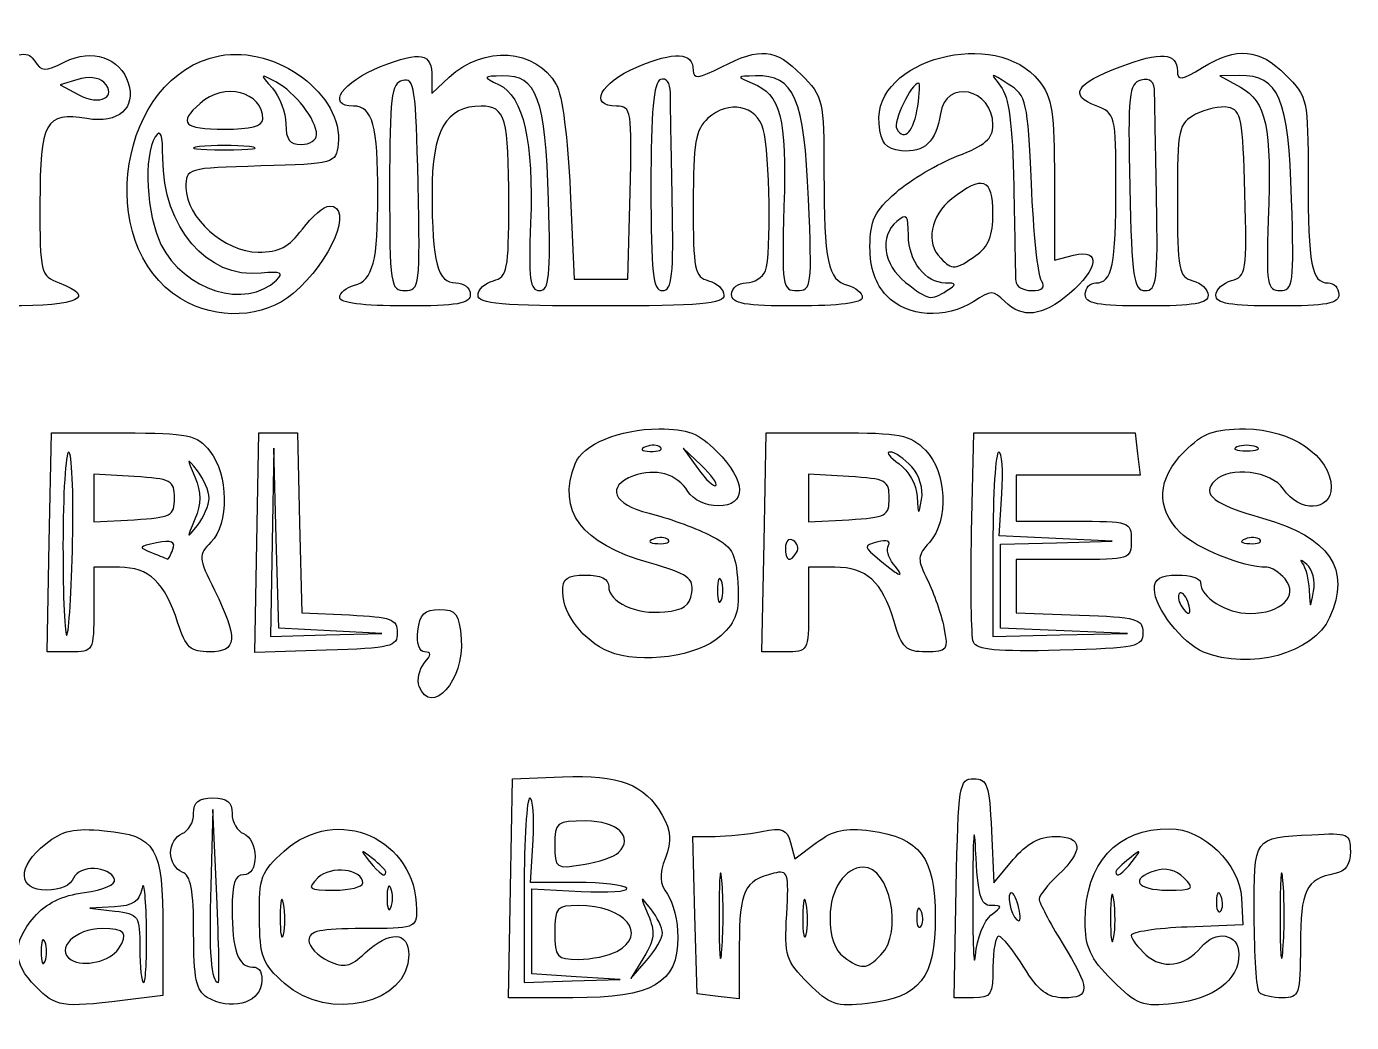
# Model space of a CAD drawing. Extents: x 2.03 to 5.27, y 7.1 to 8.91.
# Drawn here: x 4.105 to 4.68, y 8.434 to 8.866 of the extents above; entities that cross this region are included whole.
import ezdxf

# ---------------------------------------------------------------- set-up
doc = ezdxf.new("R2010")
doc.units = 0
doc.layers.add('Layer_1', color=7, linetype='CONTINUOUS')

msp = doc.modelspace()

# ---------------------------------------------------------------- linework, layer by layer
at = {"layer": 'Layer_1', "color": 7}
for p, q in [((4.28085, 8.844305), (4.28085, 8.837254)), ((4.28085, 8.837254), (4.28835, 8.844254)), ((4.631166, 8.844948), (4.622516, 8.844815)), ((4.622516, 8.844815), (4.631538, 8.839918)), ((4.127276, 8.843339), (4.119697, 8.840934)), ((4.119697, 8.840934), (4.127773, 8.836571)), ((4.138519, 8.84208), (4.138519, 8.84208)), ((4.491555, 8.831709), (4.491555, 8.831709)), ((4.207516, 8.826083), (4.207516, 8.826083)), ((4.23085, 8.819341), (4.23085, 8.819341)), ((4.201683, 8.814161), (4.201683, 8.814161)), ((4.274845, 8.798053), (4.274845, 8.798053)), ((4.55085, 8.79957), (4.55085, 8.764956)), ((4.34085, 8.795082), (4.342516, 8.756749)), ((4.36585, 8.756749), (4.366792, 8.794249)), ((4.331413, 8.790916), (4.331413, 8.790916)), ((4.385094, 8.790913), (4.385094, 8.790913)), ((4.444183, 8.791408), (4.444183, 8.791408)), ((4.595129, 8.790915), (4.595129, 8.790915)), ((4.653701, 8.7914), (4.653701, 8.791399)), ((4.516775, 8.766938), (4.516775, 8.766938)), ((4.55085, 8.764956), (4.559183, 8.767047)), ((4.213401, 8.756305), (4.213401, 8.756305)), ((4.342516, 8.756749), (4.354183, 8.756749)), ((4.354183, 8.756749), (4.36585, 8.756749)), ((4.545213, 8.755915), (4.545213, 8.755916)), ((4.171845, 8.748281), (4.171845, 8.748281)), ((4.240849, 8.748728), (4.24085, 8.748728)), ((4.478097, 8.749464), (4.478097, 8.749464)), ((4.504183, 8.751749), (4.504183, 8.751749)), ((4.564183, 8.750082), (4.564183, 8.750082)), ((4.114925, 8.642582), (4.115849, 8.690082)), ((4.115849, 8.690082), (4.147025, 8.690026)), ((4.204924, 8.642455), (4.20585, 8.690082)), ((4.20585, 8.690082), (4.214183, 8.690082)), ((4.214183, 8.690082), (4.222516, 8.690082)), ((4.222516, 8.690082), (4.223454, 8.651071)), ((4.424925, 8.642582), (4.425849, 8.690082)), ((4.425849, 8.690082), (4.456598, 8.690082)), ((4.514912, 8.646925), (4.51585, 8.690082)), ((4.51585, 8.690082), (4.55085, 8.690082)), ((4.55085, 8.690082), (4.58585, 8.690082)), ((4.58585, 8.690082), (4.586904, 8.680915)), ((4.212283, 8.683415), (4.211566, 8.642582)), ((4.213338, 8.644398), (4.212283, 8.683415)), ((4.379947, 8.683763), (4.379947, 8.683762)), ((4.397684, 8.676008), (4.389889, 8.683415)), ((4.389889, 8.683415), (4.396203, 8.674575)), ((4.63835, 8.683956), (4.63835, 8.683956)), ((4.586904, 8.680915), (4.587958, 8.671748)), ((4.151683, 8.671089), (4.134183, 8.672097)), ((4.134183, 8.672097), (4.134183, 8.661748)), ((4.397684, 8.676008), (4.397684, 8.676008)), ((4.461683, 8.671089), (4.444183, 8.672097)), ((4.444183, 8.672097), (4.444183, 8.661748)), ((4.488934, 8.675356), (4.488934, 8.675356)), ((4.56107, 8.671748), (4.534182, 8.671748)), ((4.534182, 8.671748), (4.534182, 8.661748)), ((4.587958, 8.671748), (4.56107, 8.671748)), ((4.134183, 8.661748), (4.134183, 8.6514)), ((4.169183, 8.661749), (4.169183, 8.661748)), ((4.184183, 8.661748), (4.184183, 8.661748)), ((4.444183, 8.661748), (4.444183, 8.6514)), ((4.479183, 8.661749), (4.479183, 8.661748)), ((4.526917, 8.645386), (4.52805, 8.663571)), ((4.534182, 8.661748), (4.534182, 8.651748)), ((4.134183, 8.6514), (4.151683, 8.652408)), ((4.223454, 8.651071), (4.224392, 8.612061)), ((4.444183, 8.6514), (4.461683, 8.652408)), ((4.534182, 8.651748), (4.559182, 8.651748)), ((4.214392, 8.605381), (4.213338, 8.644398)), ((4.38328, 8.643763), (4.38328, 8.643762)), ((4.551383, 8.644229), (4.526917, 8.645386)), ((4.57585, 8.643073), (4.551383, 8.644229)), ((4.551683, 8.64241), (4.57585, 8.643073)), ((4.639947, 8.643763), (4.639947, 8.643762)), ((4.113999, 8.595085), (4.114924, 8.642585)), ((4.114924, 8.642585), (4.114925, 8.642582)), ((4.125022, 8.642869), (4.125022, 8.642869)), ((4.168522, 8.639561), (4.168522, 8.639561)), ((4.203998, 8.594828), (4.204924, 8.642455)), ((4.204924, 8.642455), (4.204924, 8.642455)), ((4.211566, 8.642582), (4.21085, 8.601748)), ((4.424, 8.595082), (4.424924, 8.642582)), ((4.424924, 8.642582), (4.424925, 8.642582)), ((4.439041, 8.638185), (4.439041, 8.638185)), ((4.524183, 8.641748), (4.524183, 8.601748)), ((4.527516, 8.641748), (4.551683, 8.64241)), ((4.527516, 8.62355), (4.527516, 8.641748)), ((4.145332, 8.631751), (4.134182, 8.631751)), ((4.134182, 8.631751), (4.134182, 8.613418)), ((4.455612, 8.631748), (4.444183, 8.631748)), ((4.444183, 8.631748), (4.444183, 8.613415)), ((4.480971, 8.633269), (4.480971, 8.633269)), ((4.559182, 8.635082), (4.534182, 8.635082)), ((4.534182, 8.635082), (4.534182, 8.62355)), ((4.660304, 8.633032), (4.660304, 8.633032)), ((4.406391, 8.625915), (4.406391, 8.625915)), ((4.527516, 8.605351), (4.527516, 8.62355)), ((4.534182, 8.62355), (4.534182, 8.612018)), ((4.608667, 8.616892), (4.608667, 8.616892)), ((4.224392, 8.612061), (4.245121, 8.611071)), ((4.534182, 8.612018), (4.561682, 8.61105)), ((4.236788, 8.604218), (4.214392, 8.605381)), ((4.235016, 8.602402), (4.259183, 8.603055)), ((4.259183, 8.603055), (4.236788, 8.604219)), ((4.236788, 8.604219), (4.236788, 8.604218)), ((4.555016, 8.604228), (4.527516, 8.605351)), ((4.55335, 8.602427), (4.582516, 8.603106)), ((4.582516, 8.603106), (4.555016, 8.604229)), ((4.555016, 8.604229), (4.555016, 8.604228)), ((4.21085, 8.601748), (4.235016, 8.602402)), ((4.515683, 8.599311), (4.515684, 8.599311)), ((4.524183, 8.601748), (4.55335, 8.602427)), ((4.124091, 8.595085), (4.113999, 8.595085)), ((4.234924, 8.595788), (4.203998, 8.594828)), ((4.357516, 8.59526), (4.357516, 8.59526)), ((4.434092, 8.595082), (4.424, 8.595082)), ((4.615477, 8.595016), (4.615477, 8.595015)), ((4.275372, 8.580124), (4.275372, 8.580124)), ((4.314925, 8.492582), (4.315849, 8.540082)), ((4.315849, 8.540082), (4.337516, 8.54094)), ((4.185898, 8.526749), (4.184912, 8.493652)), ((4.18754, 8.489242), (4.185898, 8.526749)), ((4.523504, 8.517509), (4.524491, 8.494936)), ((4.323566, 8.495082), (4.324708, 8.51342)), ((4.3949, 8.480915), (4.39395, 8.515081)), ((4.39395, 8.515081), (4.40365, 8.515081)), ((4.43639, 8.51236), (4.438212, 8.505396)), ((4.438212, 8.505396), (4.447649, 8.512373)), ((4.361838, 8.50807), (4.361838, 8.50807)), ((4.524491, 8.494936), (4.532967, 8.505009)), ((4.26085, 8.499674), (4.26085, 8.499674)), ((4.584608, 8.504249), (4.584608, 8.504249)), ((4.25085, 8.494857), (4.25085, 8.494857)), ((4.343678, 8.495082), (4.323566, 8.495082)), ((4.406615, 8.496016), (4.406619, 8.496016)), ((4.606936, 8.497091), (4.606936, 8.497091)), ((4.649948, 8.496016), (4.649952, 8.496016)), ((4.18754, 8.489242), (4.18754, 8.489242)), ((4.263057, 8.492582), (4.263057, 8.492582)), ((4.314, 8.445081), (4.314924, 8.492581)), ((4.314924, 8.492581), (4.314925, 8.492582)), ((4.32085, 8.491749), (4.32085, 8.451749)), ((4.324183, 8.473866), (4.324183, 8.492317)), ((4.324183, 8.492317), (4.345542, 8.4912)), ((4.507333, 8.445082), (4.508258, 8.492582)), ((4.508258, 8.492582), (4.508258, 8.492582)), ((4.623127, 8.48904), (4.623127, 8.48904)), ((4.631939, 8.488371), (4.632517, 8.476749)), ((4.143118, 8.484548), (4.132516, 8.484015)), ((4.132516, 8.484015), (4.14335, 8.482671)), ((4.21654, 8.485876), (4.21654, 8.485876)), ((4.443207, 8.485876), (4.443207, 8.485876)), ((4.493127, 8.482374), (4.493127, 8.482374)), ((4.535114, 8.485214), (4.535114, 8.485214)), ((4.576574, 8.487536), (4.576575, 8.487536)), ((4.39585, 8.446748), (4.3949, 8.480915)), ((4.523325, 8.480915), (4.523324, 8.480915)), ((4.632517, 8.476749), (4.60835, 8.47577)), ((4.157062, 8.475915), (4.157062, 8.475915)), ((4.164183, 8.474909), (4.164183, 8.44601)), ((4.324183, 8.455415), (4.324183, 8.473866)), ((4.38085, 8.473147), (4.38085, 8.473147)), ((4.113057, 8.469249), (4.113057, 8.469249)), ((4.144965, 8.466364), (4.144965, 8.466364)), ((4.361069, 8.465199), (4.361069, 8.465199)), ((4.414183, 8.467786), (4.414183, 8.444639)), ((4.372791, 8.462718), (4.367121, 8.453415)), ((4.367121, 8.453415), (4.373985, 8.461284)), ((4.475612, 8.463653), (4.475612, 8.463653)), ((4.34335, 8.454212), (4.324183, 8.455415)), ((4.34335, 8.454211), (4.34335, 8.454212)), ((4.362516, 8.453009), (4.34335, 8.454211)), ((4.109032, 8.44993), (4.109032, 8.44993)), ((4.21692, 8.45131), (4.21692, 8.45131)), ((4.32085, 8.451749), (4.341683, 8.452379)), ((4.341683, 8.452379), (4.362516, 8.453009)), ((4.444048, 8.45137), (4.444048, 8.451371)), ((4.57594, 8.452659), (4.57594, 8.452659)), ((4.164183, 8.44601), (4.146683, 8.443908)), ((4.18335, 8.44527), (4.18335, 8.44527)), ((4.341975, 8.445081), (4.314, 8.445081)), ((4.405016, 8.445694), (4.39585, 8.446748)), ((4.414183, 8.444639), (4.405016, 8.445694)), ((4.515758, 8.445082), (4.507333, 8.445082)), ((4.639739, 8.447304), (4.639739, 8.447304))]:
    msp.add_line(p, q, dxfattribs=at)
for points in [[(4.474808, 8.824215), (4.472116, 8.852108), (4.525617, 8.866262), (4.544242, 8.842585)], [(4.086448, 8.848658), (4.103157, 8.85544), (4.105759, 8.85574), (4.108613, 8.851216)], [(4.121653, 8.850983), (4.133405, 8.856846), (4.145695, 8.852741), (4.149169, 8.841793)], [(4.18873, 8.853551), (4.213606, 8.858218), (4.24266, 8.836555), (4.240168, 8.815197)], [(4.258599, 8.848858), (4.276315, 8.855807), (4.28085, 8.854879), (4.28085, 8.844305)], [(4.28835, 8.844254), (4.303328, 8.858235), (4.325906, 8.85669), (4.334814, 8.841075)], [(4.369768, 8.848666), (4.386102, 8.855668), (4.394183, 8.855187), (4.394183, 8.847213)], [(4.406554, 8.848775), (4.423402, 8.857364), (4.429707, 8.856737), (4.441106, 8.845339)], [(4.579311, 8.848814), (4.597012, 8.855556), (4.604183, 8.855005), (4.604183, 8.846903)], [(4.615016, 8.848452), (4.629992, 8.857583), (4.6397, 8.856745), (4.651106, 8.845339)], [(4.108613, 8.851216), (4.111481, 8.84667), (4.112955, 8.846643), (4.121653, 8.850983)], [(4.171845, 8.748281), (4.133422, 8.771709), (4.14524, 8.845392), (4.18873, 8.853551)], [(4.138519, 8.84208), (4.136415, 8.844183), (4.131625, 8.84472), (4.127276, 8.843339)], [(4.213179, 8.842209), (4.206078, 8.845933), (4.206031, 8.845848), (4.211683, 8.839472)], [(4.246883, 8.831749), (4.234777, 8.831749), (4.242046, 8.842364), (4.258599, 8.848858)], [(4.274845, 8.798053), (4.273942, 8.839706), (4.27327, 8.84422), (4.268178, 8.84289)], [(4.311606, 8.844857), (4.302654, 8.844634), (4.30263, 8.844577), (4.310026, 8.84101)], [(4.331413, 8.790916), (4.330112, 8.835156), (4.326415, 8.845224), (4.311606, 8.844857)], [(4.360959, 8.831749), (4.348519, 8.831749), (4.353754, 8.841802), (4.369768, 8.848666)], [(4.38426, 8.837478), (4.384216, 8.842004), (4.382567, 8.844253), (4.380016, 8.843275)], [(4.394183, 8.847213), (4.394183, 8.843389), (4.396584, 8.843692), (4.406554, 8.848775)], [(4.421166, 8.844871), (4.412856, 8.844668), (4.412802, 8.844544), (4.419799, 8.841726)], [(4.444183, 8.791408), (4.442343, 8.835207), (4.438005, 8.845282), (4.421166, 8.844871)], [(4.441106, 8.845339), (4.450545, 8.8359), (4.450851, 8.834572), (4.450895, 8.802839)], [(4.53085, 8.841319), (4.522818, 8.846478), (4.522697, 8.846443), (4.527516, 8.840366)], [(4.568912, 8.831852), (4.556914, 8.836414), (4.560008, 8.841462), (4.579311, 8.848814)], [(4.594295, 8.83727), (4.594218, 8.842448), (4.592551, 8.844033), (4.58835, 8.842939)], [(4.604183, 8.846903), (4.604183, 8.842702), (4.606015, 8.842964), (4.615016, 8.848452)], [(4.653701, 8.791399), (4.652392, 8.835209), (4.648183, 8.845211), (4.631166, 8.844948)], [(4.651106, 8.845339), (4.660637, 8.835807), (4.66085, 8.834833), (4.66085, 8.800611)], [(4.127773, 8.836571), (4.136783, 8.831704), (4.144789, 8.835809), (4.138519, 8.84208)], [(4.149169, 8.841793), (4.152664, 8.830782), (4.144905, 8.824093), (4.131215, 8.826315)], [(4.207516, 8.826083), (4.207516, 8.838057), (4.190644, 8.84228), (4.180279, 8.832899)], [(4.211683, 8.839472), (4.214891, 8.835852), (4.217516, 8.828884), (4.217516, 8.823987)], [(4.23085, 8.819341), (4.23085, 8.825724), (4.221474, 8.837858), (4.213179, 8.842209)], [(4.268178, 8.84289), (4.263205, 8.841592), (4.262516, 8.835958), (4.262516, 8.796584)], [(4.310026, 8.84101), (4.320519, 8.83595), (4.32502, 8.816162), (4.323657, 8.781085)], [(4.334814, 8.841075), (4.337374, 8.836586), (4.339873, 8.817549), (4.34085, 8.795082)], [(4.380016, 8.843275), (4.376968, 8.842107), (4.37585, 8.829611), (4.37585, 8.796716)], [(4.419799, 8.841726), (4.432208, 8.836726), (4.434662, 8.827186), (4.433555, 8.788245)], [(4.492016, 8.841749), (4.488782, 8.841749), (4.480639, 8.824787), (4.482459, 8.821842)], [(4.491555, 8.831709), (4.492365, 8.837231), (4.492573, 8.841749), (4.492016, 8.841749)], [(4.524183, 8.823461), (4.524183, 8.839435), (4.503518, 8.843892), (4.501364, 8.828382)], [(4.527516, 8.840366), (4.53117, 8.835759), (4.532701, 8.824101), (4.533203, 8.797072)], [(4.54085, 8.798025), (4.53927, 8.833991), (4.538749, 8.836247), (4.53085, 8.841319)], [(4.544242, 8.842585), (4.549867, 8.835433), (4.55085, 8.829034), (4.55085, 8.79957)], [(4.58835, 8.842939), (4.583094, 8.84157), (4.582617, 8.836984), (4.58353, 8.796584)], [(4.631538, 8.839918), (4.642771, 8.833821), (4.645042, 8.822988), (4.643602, 8.782371)], [(4.180279, 8.832899), (4.170653, 8.824188), (4.172965, 8.821749), (4.19085, 8.821749)], [(4.385094, 8.790913), (4.384678, 8.812456), (4.384302, 8.83341), (4.38426, 8.837478)], [(4.424547, 8.821749), (4.421686, 8.832097), (4.40944, 8.834524), (4.400575, 8.8265)], [(4.595129, 8.790915), (4.594732, 8.812457), (4.594358, 8.833317), (4.594295, 8.83727)], [(4.131215, 8.826315), (4.113164, 8.829244), (4.11085, 8.825072), (4.11085, 8.789592)], [(4.257425, 8.793416), (4.257425, 8.823361), (4.255119, 8.831749), (4.246883, 8.831749)], [(4.30216, 8.831749), (4.286909, 8.831749), (4.280845, 8.821055), (4.280895, 8.794249)], [(4.314183, 8.789498), (4.314183, 8.826821), (4.312781, 8.831749), (4.30216, 8.831749)], [(4.366792, 8.794249), (4.367691, 8.830037), (4.367425, 8.831749), (4.360959, 8.831749)], [(4.482459, 8.821842), (4.485879, 8.816308), (4.489941, 8.820715), (4.491555, 8.831709)], [(4.501364, 8.828382), (4.499696, 8.816379), (4.494293, 8.811272), (4.484468, 8.812414)], [(4.577516, 8.797104), (4.577516, 8.827876), (4.577324, 8.828654), (4.568912, 8.831852)], [(4.612078, 8.828181), (4.604588, 8.824172), (4.604183, 8.82226), (4.604183, 8.790874)], [(4.626245, 8.831205), (4.622796, 8.831866), (4.616421, 8.830505), (4.612078, 8.828181)], [(4.633465, 8.793928), (4.632616, 8.826181), (4.631852, 8.830131), (4.626245, 8.831205)], [(4.164132, 8.809142), (4.164099, 8.819586), (4.163214, 8.822074), (4.16085, 8.818416)], [(4.19085, 8.821749), (4.202303, 8.821749), (4.207516, 8.823105), (4.207516, 8.826083)], [(4.217516, 8.823987), (4.217516, 8.817305), (4.21918, 8.815083), (4.224183, 8.815083)], [(4.400575, 8.8265), (4.395134, 8.821577), (4.394183, 8.816031), (4.394183, 8.789254)], [(4.425493, 8.760355), (4.428159, 8.767303), (4.427484, 8.811129), (4.424547, 8.821749)], [(4.484468, 8.812414), (4.477443, 8.813231), (4.475657, 8.815413), (4.474808, 8.824215)], [(4.508833, 8.810126), (4.520769, 8.814685), (4.524183, 8.81765), (4.524183, 8.823461)], [(4.16085, 8.818416), (4.155647, 8.810366), (4.157042, 8.784386), (4.163355, 8.771749)], [(4.224183, 8.815083), (4.22785, 8.815083), (4.23085, 8.816999), (4.23085, 8.819341)], [(4.180016, 8.814161), (4.174058, 8.813422), (4.178933, 8.812816), (4.19085, 8.812816)], [(4.201683, 8.814161), (4.195725, 8.814901), (4.185975, 8.814901), (4.180016, 8.814161)], [(4.19085, 8.812816), (4.202766, 8.812816), (4.207641, 8.813422), (4.201683, 8.814161)], [(4.240168, 8.815197), (4.239197, 8.806876), (4.238696, 8.806735), (4.206683, 8.805795)], [(4.482166, 8.794328), (4.48839, 8.799792), (4.50039, 8.806902), (4.508833, 8.810126)], [(4.206734, 8.759278), (4.18334, 8.756818), (4.164239, 8.779175), (4.164132, 8.809142)], [(4.206683, 8.805795), (4.17435, 8.804846), (4.174183, 8.804798), (4.174183, 8.796372)], [(4.269183, 8.751747), (4.275578, 8.751737), (4.275809, 8.753623), (4.274845, 8.798053)], [(4.450895, 8.802839), (4.45095, 8.764219), (4.452621, 8.756268), (4.461158, 8.754036)], [(4.524183, 8.785272), (4.524183, 8.800454), (4.519672, 8.802027), (4.506299, 8.791507)], [(4.66085, 8.800611), (4.66085, 8.762881), (4.662338, 8.755082), (4.66954, 8.755082)], [(4.174183, 8.796372), (4.174183, 8.783449), (4.19102, 8.768416), (4.205494, 8.768416)], [(4.247208, 8.754036), (4.255295, 8.756151), (4.257425, 8.764361), (4.257425, 8.793416)], [(4.262516, 8.796584), (4.262516, 8.753982), (4.262847, 8.751756), (4.269183, 8.751747)], [(4.280895, 8.794249), (4.280951, 8.76373), (4.283236, 8.755082), (4.291238, 8.755082)], [(4.37585, 8.796716), (4.37585, 8.758974), (4.376653, 8.751752), (4.38085, 8.751748)], [(4.47085, 8.770786), (4.47085, 8.782082), (4.472771, 8.786079), (4.482166, 8.794328)], [(4.533203, 8.797072), (4.533581, 8.776727), (4.533955, 8.758207), (4.534036, 8.755915)], [(4.545213, 8.755916), (4.54373, 8.758208), (4.541766, 8.777157), (4.54085, 8.798025)], [(4.568826, 8.755082), (4.575914, 8.755082), (4.577516, 8.762832), (4.577516, 8.797104)], [(4.58353, 8.796584), (4.584423, 8.75705), (4.585212, 8.751749), (4.590197, 8.751748)], [(4.627632, 8.756078), (4.634003, 8.757744), (4.634357, 8.760042), (4.633465, 8.793928)], [(4.11085, 8.789592), (4.11085, 8.759229), (4.11111, 8.758152), (4.119183, 8.755083)], [(4.236477, 8.788416), (4.247109, 8.788416), (4.237061, 8.764235), (4.220714, 8.75048)], [(4.22471, 8.778416), (4.228776, 8.783916), (4.234071, 8.788416), (4.236477, 8.788416)], [(4.307516, 8.756048), (4.313593, 8.757637), (4.314183, 8.760595), (4.314183, 8.789498)], [(4.32754, 8.751747), (4.331797, 8.751749), (4.332388, 8.757732), (4.331413, 8.790916)], [(4.38085, 8.751748), (4.385054, 8.751745), (4.385729, 8.75798), (4.385094, 8.790913)], [(4.394183, 8.789254), (4.394183, 8.760595), (4.394777, 8.757636), (4.400849, 8.756048)], [(4.433555, 8.788245), (4.43257, 8.753612), (4.432859, 8.751735), (4.439183, 8.751735)], [(4.439183, 8.751735), (4.44557, 8.751735), (4.44578, 8.753402), (4.444183, 8.791408)], [(4.506299, 8.791507), (4.497019, 8.784208), (4.494833, 8.772433), (4.501516, 8.765749)], [(4.590197, 8.751748), (4.595232, 8.751748), (4.595771, 8.756028), (4.595129, 8.790915)], [(4.604183, 8.790874), (4.604183, 8.760595), (4.604749, 8.757644), (4.61085, 8.756048)], [(4.648701, 8.751741), (4.654444, 8.751748), (4.654801, 8.754578), (4.653701, 8.7914)], [(4.323657, 8.781085), (4.322708, 8.756661), (4.323358, 8.751746), (4.32754, 8.751747)], [(4.482516, 8.781749), (4.474776, 8.775326), (4.476541, 8.763), (4.486299, 8.755325)], [(4.487516, 8.775729), (4.487516, 8.784391), (4.486775, 8.785284), (4.482516, 8.781749)], [(4.516775, 8.766938), (4.522301, 8.770809), (4.524183, 8.775467), (4.524183, 8.785272)], [(4.643602, 8.782371), (4.642609, 8.754359), (4.643047, 8.751734), (4.648701, 8.751741)], [(4.205494, 8.768416), (4.214765, 8.768416), (4.218912, 8.770574), (4.22471, 8.778416)], [(4.503587, 8.755032), (4.494856, 8.755109), (4.487516, 8.764564), (4.487516, 8.775729)], [(4.163355, 8.771749), (4.173349, 8.751743), (4.20023, 8.743448), (4.213401, 8.756305)], [(4.478097, 8.749464), (4.4731, 8.754784), (4.47085, 8.761403), (4.47085, 8.770786)], [(4.559183, 8.767047), (4.571118, 8.770043), (4.570096, 8.761179), (4.557261, 8.750379)], [(4.501516, 8.765749), (4.50666, 8.760606), (4.507868, 8.7607), (4.516775, 8.766938)], [(4.213401, 8.756305), (4.216765, 8.759589), (4.215415, 8.760191), (4.206734, 8.759278)], [(4.417159, 8.755082), (4.42063, 8.755082), (4.42438, 8.757455), (4.425493, 8.760355)], [(4.119183, 8.755083), (4.135762, 8.74878), (4.127752, 8.745083), (4.097516, 8.745083)], [(4.24085, 8.748728), (4.24085, 8.750733), (4.243711, 8.753121), (4.247208, 8.754036)], [(4.291238, 8.755082), (4.294691, 8.755082), (4.297516, 8.752832), (4.297516, 8.750082)], [(4.300849, 8.749694), (4.300849, 8.75223), (4.303849, 8.755089), (4.307516, 8.756048)], [(4.400849, 8.756048), (4.404516, 8.755089), (4.407516, 8.75223), (4.407516, 8.749694)], [(4.410849, 8.750082), (4.410849, 8.752832), (4.413689, 8.755082), (4.417159, 8.755082)], [(4.461158, 8.754036), (4.464655, 8.753121), (4.467516, 8.750733), (4.467516, 8.748728)], [(4.486299, 8.755325), (4.496261, 8.747488), (4.497275, 8.747285), (4.504183, 8.751749)], [(4.504183, 8.751749), (4.5085, 8.754539), (4.508419, 8.754988), (4.503587, 8.755032)], [(4.534036, 8.755915), (4.534114, 8.753624), (4.537272, 8.751749), (4.541046, 8.751749)], [(4.541046, 8.751749), (4.545753, 8.751749), (4.547062, 8.753058), (4.545213, 8.755915)], [(4.564183, 8.750082), (4.564183, 8.752832), (4.566273, 8.755082), (4.568826, 8.755082)], [(4.61085, 8.756048), (4.614516, 8.755089), (4.617516, 8.75223), (4.617516, 8.749694)], [(4.62085, 8.749694), (4.62085, 8.75223), (4.623902, 8.755103), (4.627632, 8.756078)], [(4.66954, 8.755082), (4.672093, 8.755082), (4.674183, 8.752832), (4.674183, 8.750082)], [(4.220714, 8.75048), (4.207867, 8.73967), (4.187472, 8.738752), (4.171845, 8.748281)], [(4.269183, 8.745082), (4.250899, 8.745082), (4.240849, 8.746375), (4.240849, 8.748728)], [(4.297516, 8.750082), (4.297516, 8.74603), (4.292146, 8.745082), (4.269183, 8.745082)], [(4.354183, 8.745082), (4.310996, 8.745082), (4.300849, 8.745959), (4.300849, 8.749694)], [(4.407516, 8.749694), (4.407516, 8.74596), (4.39737, 8.745082), (4.354183, 8.745082)], [(4.439183, 8.745082), (4.41622, 8.745082), (4.410849, 8.74603), (4.410849, 8.750082)], [(4.467516, 8.748728), (4.467516, 8.746375), (4.457466, 8.745082), (4.439183, 8.745082)], [(4.515879, 8.747075), (4.503837, 8.739185), (4.486738, 8.740266), (4.478097, 8.749464)], [(4.529333, 8.747075), (4.524454, 8.751954), (4.523325, 8.751954), (4.515879, 8.747075)], [(4.557261, 8.750379), (4.54549, 8.740475), (4.536945, 8.739464), (4.529333, 8.747075)], [(4.59085, 8.745082), (4.569368, 8.745082), (4.564183, 8.746055), (4.564183, 8.750082)], [(4.617516, 8.749694), (4.617516, 8.746152), (4.611332, 8.745082), (4.59085, 8.745082)], [(4.647516, 8.745082), (4.627034, 8.745082), (4.62085, 8.746151), (4.62085, 8.749694)], [(4.674183, 8.750082), (4.674183, 8.746055), (4.668998, 8.745082), (4.647516, 8.745082)], [(4.147025, 8.690026), (4.175664, 8.689971), (4.178714, 8.689333), (4.184525, 8.682157)], [(4.34292, 8.676599), (4.346145, 8.685002), (4.362335, 8.691749), (4.379274, 8.691749)], [(4.379274, 8.691749), (4.391875, 8.691749), (4.396478, 8.689966), (4.404439, 8.682005)], [(4.456598, 8.690082), (4.484064, 8.690082), (4.488149, 8.689279), (4.494856, 8.682565)], [(4.60726, 8.682005), (4.615431, 8.690176), (4.619694, 8.691749), (4.633671, 8.691749)], [(4.633671, 8.691749), (4.653424, 8.691749), (4.67085, 8.679892), (4.67085, 8.666452)], [(4.373558, 8.684026), (4.370899, 8.682961), (4.371689, 8.682172), (4.375572, 8.682012)], [(4.379947, 8.683762), (4.378839, 8.68487), (4.375964, 8.684988), (4.373558, 8.684026)], [(4.375572, 8.682012), (4.379086, 8.681867), (4.381055, 8.682655), (4.379947, 8.683763)], [(4.630016, 8.683956), (4.627725, 8.683032), (4.6296, 8.682275), (4.634183, 8.682275)], [(4.63835, 8.683956), (4.636058, 8.684881), (4.632308, 8.684881), (4.630016, 8.683956)], [(4.634183, 8.682275), (4.638766, 8.682275), (4.640641, 8.683032), (4.63835, 8.683956)], [(4.12335, 8.681752), (4.121975, 8.68175), (4.12085, 8.663498), (4.12085, 8.641193)], [(4.125022, 8.642869), (4.125478, 8.664256), (4.124724, 8.681754), (4.12335, 8.681752)], [(4.179129, 8.673611), (4.174442, 8.679611), (4.17436, 8.679415), (4.177997, 8.670915)], [(4.184525, 8.682157), (4.192656, 8.672115), (4.192925, 8.650486), (4.185016, 8.642606)], [(4.404439, 8.682005), (4.417277, 8.669167), (4.417526, 8.658415), (4.404985, 8.658415)], [(4.479592, 8.681748), (4.477634, 8.681748), (4.479367, 8.679413), (4.483441, 8.676559)], [(4.488934, 8.675356), (4.485753, 8.678872), (4.481549, 8.681748), (4.479592, 8.681748)], [(4.494856, 8.682565), (4.504176, 8.673234), (4.505097, 8.651967), (4.496588, 8.642564)], [(4.526683, 8.681753), (4.525308, 8.68175), (4.524183, 8.663748), (4.524183, 8.641748)], [(4.52805, 8.663571), (4.528673, 8.673573), (4.528057, 8.681755), (4.526683, 8.681753)], [(4.605424, 8.646871), (4.594684, 8.657612), (4.595335, 8.67008), (4.60726, 8.682005)], [(4.184183, 8.661748), (4.184183, 8.664714), (4.181909, 8.670052), (4.179129, 8.673611)], [(4.375228, 8.633638), (4.345523, 8.642118), (4.335039, 8.65606), (4.34292, 8.676599)], [(4.391908, 8.664626), (4.387098, 8.672328), (4.377908, 8.67494), (4.368225, 8.671358)], [(4.396203, 8.674575), (4.399675, 8.669713), (4.403183, 8.66638), (4.403998, 8.667168)], [(4.403998, 8.667168), (4.404812, 8.667955), (4.401972, 8.671934), (4.397684, 8.676008)], [(4.483441, 8.676559), (4.487666, 8.6736), (4.491045, 8.667512), (4.491304, 8.662393)], [(4.493238, 8.66119), (4.494096, 8.665694), (4.492285, 8.671653), (4.488934, 8.675356)], [(4.650201, 8.665638), (4.644975, 8.673508), (4.626814, 8.675713), (4.620362, 8.669262)], [(4.169183, 8.661748), (4.169183, 8.669451), (4.167859, 8.670158), (4.151683, 8.671089)], [(4.177997, 8.670915), (4.181005, 8.663886), (4.181005, 8.659611), (4.177997, 8.652582)], [(4.368225, 8.671358), (4.356093, 8.66687), (4.35939, 8.659029), (4.375016, 8.655206)], [(4.479183, 8.661748), (4.479183, 8.669451), (4.477859, 8.670158), (4.461683, 8.671089)], [(4.620362, 8.669262), (4.614433, 8.663332), (4.619976, 8.659006), (4.641092, 8.653081)], [(4.67085, 8.666452), (4.67085, 8.655875), (4.657045, 8.65533), (4.650201, 8.665638)], [(4.151683, 8.652408), (4.167859, 8.653339), (4.169183, 8.654046), (4.169183, 8.661749)], [(4.179129, 8.649885), (4.181909, 8.653444), (4.184183, 8.658782), (4.184183, 8.661748)], [(4.404985, 8.658415), (4.399622, 8.658415), (4.39417, 8.661005), (4.391908, 8.664626)], [(4.461683, 8.652408), (4.477859, 8.653339), (4.479183, 8.654046), (4.479183, 8.661749)], [(4.491304, 8.662393), (4.49172, 8.654143), (4.491878, 8.654046), (4.493238, 8.66119)], [(4.375016, 8.655206), (4.382808, 8.653299), (4.394433, 8.649116), (4.40085, 8.64591)], [(4.177997, 8.652582), (4.17436, 8.644081), (4.174442, 8.643885), (4.179129, 8.649885)], [(4.559182, 8.651748), (4.583627, 8.651748), (4.584182, 8.651563), (4.584182, 8.643415)], [(4.641092, 8.653081), (4.67014, 8.64493), (4.679684, 8.630802), (4.670201, 8.609989)], [(4.168522, 8.639561), (4.16978, 8.642839), (4.167889, 8.643591), (4.161472, 8.642364)], [(4.376891, 8.644026), (4.374232, 8.642961), (4.375022, 8.642172), (4.378905, 8.642012)], [(4.38328, 8.643762), (4.382172, 8.64487), (4.379298, 8.644988), (4.376891, 8.644026)], [(4.378905, 8.642012), (4.382419, 8.641867), (4.384388, 8.642655), (4.38328, 8.643763)], [(4.40085, 8.64591), (4.411298, 8.640691), (4.412619, 8.638504), (4.413503, 8.624973)], [(4.437571, 8.643381), (4.435708, 8.644533), (4.434183, 8.643137), (4.434183, 8.640278)], [(4.439041, 8.638185), (4.440095, 8.639891), (4.439434, 8.64223), (4.437571, 8.643381)], [(4.478901, 8.641291), (4.480001, 8.643072), (4.477973, 8.643705), (4.474271, 8.642737)], [(4.515684, 8.599311), (4.514743, 8.601762), (4.514396, 8.623188), (4.514912, 8.646925)], [(4.584182, 8.643415), (4.584182, 8.635267), (4.583627, 8.635082), (4.559182, 8.635082)], [(4.642942, 8.631767), (4.63243, 8.631823), (4.61242, 8.639875), (4.605424, 8.646871)], [(4.633558, 8.644026), (4.630899, 8.642961), (4.631689, 8.642172), (4.635572, 8.642012)], [(4.639947, 8.643762), (4.638839, 8.64487), (4.635964, 8.644988), (4.633558, 8.644026)], [(4.635572, 8.642012), (4.639086, 8.641867), (4.641055, 8.642655), (4.639947, 8.643763)], [(4.12085, 8.641193), (4.12085, 8.618887), (4.121602, 8.60139), (4.122522, 8.602309)], [(4.122522, 8.602309), (4.123442, 8.603229), (4.124567, 8.621481), (4.125022, 8.642869)], [(4.161472, 8.642364), (4.153521, 8.640844), (4.153316, 8.640448), (4.159276, 8.638119)], [(4.159276, 8.638119), (4.162892, 8.636706), (4.166064, 8.635445), (4.166326, 8.635316)], [(4.166326, 8.635316), (4.166589, 8.635187), (4.167577, 8.637097), (4.168522, 8.639561)], [(4.185016, 8.642606), (4.179461, 8.637072), (4.179535, 8.636078), (4.186578, 8.621773)], [(4.434183, 8.640278), (4.434183, 8.634423), (4.436183, 8.633561), (4.439041, 8.638185)], [(4.474271, 8.642737), (4.467878, 8.641065), (4.467902, 8.640832), (4.4751, 8.634826)], [(4.480971, 8.633269), (4.478755, 8.635939), (4.477824, 8.639549), (4.478901, 8.641291)], [(4.496588, 8.642564), (4.491344, 8.63677), (4.491272, 8.635259), (4.495806, 8.62617)], [(4.170686, 8.607585), (4.16498, 8.625359), (4.158273, 8.631751), (4.145332, 8.631751)], [(4.393561, 8.620761), (4.394466, 8.627115), (4.391992, 8.628852), (4.375228, 8.633638)], [(4.481287, 8.608266), (4.476064, 8.625702), (4.469453, 8.631748), (4.455612, 8.631748)], [(4.4751, 8.634826), (4.48408, 8.627332), (4.486411, 8.626714), (4.480971, 8.633269)], [(4.65085, 8.626749), (4.648567, 8.629499), (4.645009, 8.631757), (4.642942, 8.631767)], [(4.660304, 8.633032), (4.657854, 8.635102), (4.656975, 8.63536), (4.65835, 8.633606)], [(4.65835, 8.633606), (4.659725, 8.631851), (4.661054, 8.62659), (4.661304, 8.621915)], [(4.663258, 8.621342), (4.664084, 8.625701), (4.662754, 8.630962), (4.660304, 8.633032)], [(4.337591, 8.620915), (4.337535, 8.627043), (4.339346, 8.628415), (4.347516, 8.628415)], [(4.347516, 8.628415), (4.354076, 8.628415), (4.357516, 8.626736), (4.357516, 8.623532)], [(4.406391, 8.625915), (4.405466, 8.628207), (4.404709, 8.626332), (4.404709, 8.621749)], [(4.406391, 8.617582), (4.407315, 8.619874), (4.407315, 8.623624), (4.406391, 8.625915)], [(4.495806, 8.62617), (4.498553, 8.620663), (4.501749, 8.611416), (4.502908, 8.60562)], [(4.594183, 8.622198), (4.594183, 8.626884), (4.596646, 8.628415), (4.604183, 8.628415)], [(4.604183, 8.628415), (4.609683, 8.628415), (4.614183, 8.627022), (4.614183, 8.62532)], [(4.63568, 8.611749), (4.649295, 8.611749), (4.656987, 8.619354), (4.65085, 8.626749)], [(4.186578, 8.621773), (4.196907, 8.600793), (4.19645, 8.595085), (4.184441, 8.595085)], [(4.357516, 8.59526), (4.346756, 8.599716), (4.337685, 8.611395), (4.337591, 8.620915)], [(4.357516, 8.623532), (4.357516, 8.616587), (4.369327, 8.611172), (4.381837, 8.612382)], [(4.381837, 8.612382), (4.38991, 8.613163), (4.392771, 8.615208), (4.393561, 8.620761)], [(4.404709, 8.621749), (4.404709, 8.617165), (4.405466, 8.61529), (4.406391, 8.617582)], [(4.413503, 8.624973), (4.414323, 8.612419), (4.413073, 8.608534), (4.406112, 8.601995)], [(4.615477, 8.595015), (4.606355, 8.598701), (4.594183, 8.61424), (4.594183, 8.622198)], [(4.605104, 8.620447), (4.604231, 8.619574), (4.604504, 8.617259), (4.605713, 8.615304)], [(4.608667, 8.616892), (4.607581, 8.619721), (4.605978, 8.621321), (4.605104, 8.620447)], [(4.614183, 8.62532), (4.614183, 8.61869), (4.625178, 8.611749), (4.63568, 8.611749)], [(4.661304, 8.621915), (4.661753, 8.613502), (4.661773, 8.613496), (4.663258, 8.621342)], [(4.605713, 8.615304), (4.609, 8.609985), (4.610921, 8.611019), (4.608667, 8.616892)], [(4.134182, 8.613418), (4.134182, 8.595233), (4.134105, 8.595085), (4.124091, 8.595085)], [(4.245121, 8.611071), (4.263298, 8.610203), (4.26585, 8.60926), (4.26585, 8.603415)], [(4.274795, 8.604249), (4.275631, 8.611523), (4.27757, 8.613415), (4.284183, 8.613415)], [(4.284183, 8.613415), (4.291445, 8.613415), (4.292651, 8.611767), (4.29357, 8.600588)], [(4.444183, 8.613415), (4.444183, 8.59523), (4.444105, 8.595082), (4.434092, 8.595082)], [(4.561682, 8.61105), (4.586637, 8.610171), (4.589182, 8.609465), (4.589182, 8.603415)], [(4.670201, 8.609989), (4.66307, 8.594339), (4.635692, 8.586848), (4.615477, 8.595016)], [(4.184441, 8.595085), (4.17612, 8.595085), (4.174114, 8.596907), (4.170686, 8.607585)], [(4.26585, 8.603415), (4.26585, 8.597296), (4.263308, 8.596669), (4.234924, 8.595788)], [(4.277703, 8.595082), (4.275346, 8.595082), (4.274167, 8.598797), (4.274795, 8.604249)], [(4.495127, 8.595082), (4.486496, 8.595082), (4.484735, 8.596759), (4.481287, 8.608266)], [(4.502908, 8.60562), (4.504895, 8.595686), (4.504449, 8.595082), (4.495127, 8.595082)], [(4.589182, 8.603415), (4.589182, 8.59722), (4.586645, 8.596682), (4.553288, 8.595802)], [(4.29357, 8.600588), (4.295023, 8.582905), (4.28055, 8.56663), (4.275372, 8.580124)], [(4.406112, 8.601995), (4.396589, 8.593049), (4.371314, 8.589546), (4.357516, 8.59526)], [(4.553288, 8.595802), (4.525725, 8.595075), (4.516997, 8.595891), (4.515683, 8.599311)], [(4.277552, 8.590124), (4.28066, 8.593869), (4.280697, 8.595082), (4.277703, 8.595082)], [(4.275372, 8.580124), (4.274308, 8.582898), (4.275294, 8.587398), (4.277552, 8.590124)], [(4.337516, 8.54094), (4.362084, 8.541913), (4.373231, 8.537624), (4.380694, 8.524328)], [(4.508258, 8.492582), (4.509134, 8.537551), (4.509538, 8.540082), (4.51585, 8.540082)], [(4.51585, 8.540082), (4.521763, 8.540082), (4.522628, 8.537531), (4.523504, 8.517509)], [(4.177516, 8.524977), (4.177516, 8.529978), (4.179696, 8.531749), (4.18585, 8.531749)], [(4.18585, 8.531749), (4.192004, 8.531749), (4.194183, 8.529978), (4.194183, 8.524977)], [(4.216736, 8.508683), (4.239796, 8.5293), (4.274183, 8.514082), (4.274183, 8.483258)], [(4.32335, 8.531753), (4.321975, 8.531751), (4.32085, 8.513749), (4.32085, 8.491749)], [(4.324708, 8.51342), (4.325336, 8.523506), (4.324719, 8.531756), (4.32335, 8.531753)], [(4.172516, 8.516287), (4.175266, 8.517343), (4.177516, 8.521253), (4.177516, 8.524977)], [(4.194183, 8.524977), (4.194183, 8.521253), (4.196433, 8.517343), (4.199183, 8.516287)], [(4.380694, 8.524328), (4.384652, 8.517276), (4.384959, 8.513267), (4.382118, 8.50574)], [(4.51666, 8.509249), (4.516028, 8.52254), (4.515464, 8.514665), (4.515408, 8.491749)], [(4.11335, 8.511834), (4.120785, 8.517704), (4.125613, 8.518776), (4.138909, 8.517512)], [(4.138909, 8.517512), (4.161235, 8.515389), (4.164183, 8.510419), (4.164183, 8.474909)], [(4.347621, 8.521749), (4.334787, 8.521749), (4.334183, 8.52128), (4.334183, 8.511312)], [(4.361838, 8.50807), (4.368575, 8.514807), (4.36136, 8.521749), (4.347621, 8.521749)], [(4.40365, 8.515081), (4.408985, 8.515081), (4.418124, 8.516036), (4.423959, 8.517203)], [(4.423959, 8.517203), (4.432868, 8.518985), (4.434861, 8.518209), (4.43639, 8.51236)], [(4.447649, 8.512373), (4.455054, 8.517848), (4.460109, 8.518945), (4.471124, 8.517467)], [(4.471124, 8.517467), (4.492682, 8.514576), (4.499183, 8.505914), (4.499183, 8.480081)], [(4.564183, 8.478247), (4.564183, 8.503542), (4.577799, 8.518415), (4.600954, 8.518415)], [(4.600954, 8.518415), (4.61534, 8.518415), (4.631211, 8.503026), (4.631939, 8.488371)], [(4.662516, 8.515797), (4.678303, 8.516698), (4.679183, 8.516311), (4.679183, 8.508461)], [(4.113826, 8.491748), (4.101062, 8.491748), (4.10082, 8.501943), (4.11335, 8.511834)], [(4.167516, 8.507954), (4.167516, 8.511482), (4.169766, 8.515232), (4.172516, 8.516287)], [(4.199183, 8.516287), (4.201933, 8.515232), (4.204183, 8.510779), (4.204183, 8.506392)], [(4.334183, 8.511312), (4.334183, 8.501158), (4.334513, 8.50093), (4.346395, 8.502858)], [(4.532967, 8.505009), (4.538823, 8.51197), (4.544441, 8.515082), (4.551146, 8.515082)], [(4.551146, 8.515082), (4.56319, 8.515082), (4.563697, 8.508919), (4.552516, 8.498415)], [(4.637516, 8.480742), (4.637516, 8.51544), (4.636721, 8.514325), (4.662516, 8.515797)], [(4.172516, 8.499621), (4.169766, 8.500676), (4.167516, 8.504426), (4.167516, 8.507954)], [(4.204183, 8.506392), (4.204183, 8.501524), (4.202235, 8.498415), (4.199183, 8.498415)], [(4.206034, 8.479911), (4.205865, 8.497308), (4.206789, 8.49979), (4.216736, 8.508683)], [(4.255016, 8.505507), (4.24973, 8.509653), (4.249612, 8.509535), (4.253758, 8.504249)], [(4.26085, 8.499674), (4.26085, 8.500366), (4.258225, 8.502991), (4.255016, 8.505507)], [(4.346395, 8.502858), (4.353112, 8.503948), (4.360061, 8.506293), (4.361838, 8.50807)], [(4.382118, 8.50574), (4.379331, 8.498356), (4.379536, 8.494721), (4.383006, 8.489975)], [(4.523301, 8.485082), (4.518813, 8.485082), (4.5176, 8.489494), (4.51666, 8.509249)], [(4.58335, 8.505507), (4.580141, 8.502991), (4.577516, 8.500366), (4.577516, 8.499674)], [(4.584608, 8.504249), (4.588754, 8.509535), (4.588637, 8.509653), (4.58335, 8.505507)], [(4.679183, 8.508461), (4.679183, 8.502808), (4.677064, 8.49978), (4.672516, 8.498936)], [(4.143214, 8.496371), (4.141249, 8.502349), (4.127716, 8.502815), (4.125478, 8.496982)], [(4.177516, 8.473224), (4.177516, 8.491907), (4.176333, 8.498156), (4.172516, 8.499621)], [(4.25085, 8.494857), (4.25085, 8.500969), (4.236912, 8.502573), (4.23143, 8.497091)], [(4.253758, 8.504249), (4.258112, 8.498696), (4.26085, 8.49693), (4.26085, 8.499674)], [(4.406619, 8.496016), (4.40592, 8.503752), (4.405356, 8.496582), (4.405366, 8.480082)], [(4.434722, 8.481264), (4.435768, 8.499288), (4.435364, 8.500586), (4.429183, 8.499078)], [(4.467915, 8.501749), (4.460018, 8.501749), (4.453516, 8.491965), (4.453516, 8.480082)], [(4.475612, 8.463653), (4.485311, 8.473353), (4.479574, 8.501749), (4.467915, 8.501749)], [(4.577516, 8.499674), (4.577516, 8.49693), (4.580254, 8.498696), (4.584608, 8.504249)], [(4.594555, 8.5002), (4.583318, 8.496633), (4.586406, 8.491749), (4.599898, 8.491749)], [(4.606936, 8.497091), (4.603525, 8.500502), (4.599049, 8.501626), (4.594555, 8.5002)], [(4.649952, 8.496016), (4.649253, 8.503752), (4.648689, 8.496582), (4.6487, 8.480082)], [(4.125478, 8.496982), (4.124293, 8.493895), (4.119515, 8.491748), (4.113826, 8.491748)], [(4.130147, 8.490744), (4.138475, 8.491861), (4.143926, 8.494208), (4.143214, 8.496371)], [(4.157062, 8.475915), (4.156812, 8.489207), (4.155958, 8.496707), (4.155164, 8.492582)], [(4.184912, 8.493652), (4.184047, 8.464571), (4.185064, 8.451765), (4.188245, 8.451742)], [(4.199183, 8.498415), (4.195493, 8.498415), (4.194183, 8.494557), (4.194183, 8.483688)], [(4.23143, 8.497091), (4.226529, 8.49219), (4.227111, 8.491749), (4.238469, 8.491749)], [(4.238469, 8.491749), (4.245278, 8.491749), (4.25085, 8.493147), (4.25085, 8.494857)], [(4.263057, 8.492582), (4.262133, 8.494874), (4.261376, 8.492999), (4.261376, 8.488415)], [(4.365345, 8.492582), (4.36449, 8.493957), (4.354739, 8.495082), (4.343678, 8.495082)], [(4.406637, 8.466016), (4.407326, 8.474779), (4.407318, 8.488279), (4.406615, 8.496016)], [(4.429183, 8.499078), (4.416296, 8.495935), (4.414183, 8.491528), (4.414183, 8.467786)], [(4.552516, 8.498415), (4.547933, 8.494109), (4.544183, 8.48937), (4.544183, 8.487884)], [(4.599898, 8.491749), (4.611256, 8.491749), (4.611837, 8.49219), (4.606936, 8.497091)], [(4.649971, 8.466016), (4.650659, 8.474779), (4.650652, 8.488279), (4.649948, 8.496016)], [(4.672516, 8.498936), (4.659922, 8.496597), (4.657516, 8.491636), (4.657516, 8.468007)], [(4.108355, 8.480102), (4.113457, 8.486033), (4.120436, 8.489441), (4.130147, 8.490744)], [(4.155164, 8.492582), (4.154056, 8.486832), (4.151245, 8.484957), (4.143118, 8.484548)], [(4.188245, 8.451742), (4.18876, 8.451738), (4.188444, 8.468613), (4.18754, 8.489242)], [(4.21654, 8.485876), (4.215744, 8.490023), (4.215061, 8.487415), (4.215024, 8.480082)], [(4.261376, 8.488415), (4.261376, 8.483832), (4.262133, 8.481957), (4.263057, 8.484249)], [(4.263057, 8.484249), (4.263982, 8.48654), (4.263982, 8.49029), (4.263057, 8.492582)], [(4.345542, 8.4912), (4.357289, 8.490585), (4.366201, 8.491206), (4.365345, 8.492582)], [(4.375796, 8.483611), (4.371097, 8.489627), (4.371013, 8.489446), (4.374602, 8.481052)], [(4.383006, 8.489975), (4.385487, 8.486583), (4.387516, 8.478203), (4.387516, 8.471353)], [(4.443207, 8.485876), (4.442409, 8.490023), (4.441727, 8.487415), (4.44169, 8.480082)], [(4.515408, 8.491749), (4.515352, 8.468832), (4.51588, 8.456082), (4.516582, 8.463415)], [(4.531681, 8.490358), (4.529878, 8.488555), (4.533063, 8.478415), (4.535433, 8.478415)], [(4.535114, 8.485214), (4.534137, 8.488953), (4.532592, 8.491268), (4.531681, 8.490358)], [(4.544183, 8.487884), (4.544183, 8.486398), (4.548683, 8.477869), (4.554183, 8.46893)], [(4.576575, 8.487536), (4.575809, 8.492603), (4.575162, 8.489249), (4.575137, 8.480082)], [(4.623127, 8.48904), (4.622063, 8.491699), (4.621273, 8.490909), (4.621113, 8.487026)], [(4.622864, 8.482651), (4.623972, 8.483759), (4.62409, 8.486634), (4.623127, 8.48904)], [(4.14335, 8.482671), (4.153742, 8.481381), (4.154183, 8.480724), (4.154183, 8.466537)], [(4.194183, 8.483688), (4.194183, 8.465615), (4.196725, 8.458415), (4.203105, 8.458415)], [(4.216473, 8.472543), (4.217308, 8.47573), (4.217338, 8.48173), (4.21654, 8.485876)], [(4.274183, 8.483258), (4.274183, 8.475357), (4.273397, 8.475082), (4.25085, 8.475082)], [(4.344402, 8.485082), (4.334945, 8.485082), (4.334183, 8.484212), (4.334183, 8.473415)], [(4.361069, 8.465199), (4.374947, 8.472626), (4.364506, 8.485082), (4.344402, 8.485082)], [(4.38085, 8.473147), (4.38085, 8.475344), (4.378575, 8.480053), (4.375796, 8.483611)], [(4.44314, 8.472543), (4.443974, 8.47573), (4.444004, 8.48173), (4.443207, 8.485876)], [(4.493127, 8.482374), (4.492062, 8.485033), (4.491273, 8.484243), (4.491113, 8.48036)], [(4.492864, 8.475985), (4.493971, 8.477092), (4.49409, 8.479967), (4.493127, 8.482374)], [(4.523324, 8.480915), (4.528388, 8.484775), (4.528386, 8.485082), (4.523301, 8.485082)], [(4.535433, 8.478415), (4.536235, 8.478415), (4.536092, 8.481475), (4.535114, 8.485214)], [(4.57653, 8.470869), (4.577321, 8.474969), (4.577341, 8.482469), (4.576574, 8.487536)], [(4.621113, 8.487026), (4.620969, 8.483512), (4.621757, 8.481544), (4.622864, 8.482651)], [(4.109032, 8.44993), (4.09886, 8.460102), (4.098664, 8.468836), (4.108355, 8.480102)], [(4.21692, 8.45131), (4.207301, 8.459905), (4.2062, 8.462797), (4.206034, 8.479911)], [(4.215024, 8.480082), (4.21499, 8.472749), (4.215639, 8.469356), (4.216473, 8.472543)], [(4.374602, 8.481052), (4.377765, 8.473651), (4.377439, 8.470343), (4.372791, 8.462718)], [(4.405366, 8.480082), (4.405376, 8.463582), (4.405948, 8.457252), (4.406637, 8.466016)], [(4.444048, 8.451371), (4.434348, 8.461071), (4.433676, 8.463224), (4.434722, 8.481264)], [(4.44169, 8.480082), (4.441657, 8.472749), (4.442306, 8.469356), (4.44314, 8.472543)], [(4.453516, 8.480082), (4.453516, 8.471497), (4.455524, 8.465678), (4.459487, 8.462781)], [(4.499183, 8.480081), (4.499183, 8.453578), (4.492599, 8.445211), (4.469715, 8.442632)], [(4.491113, 8.48036), (4.490968, 8.476846), (4.491756, 8.474877), (4.492864, 8.475985)], [(4.516582, 8.463415), (4.517284, 8.470749), (4.520318, 8.478624), (4.523325, 8.480915)], [(4.57594, 8.452659), (4.566264, 8.462334), (4.564183, 8.466863), (4.564183, 8.478247)], [(4.575137, 8.480082), (4.575115, 8.470915), (4.575739, 8.46677), (4.57653, 8.470869)], [(4.639739, 8.447304), (4.638516, 8.448526), (4.637516, 8.463573), (4.637516, 8.480742)], [(4.6487, 8.480082), (4.64871, 8.463582), (4.649282, 8.457252), (4.649971, 8.466016)], [(4.113057, 8.469249), (4.112133, 8.47154), (4.111376, 8.469665), (4.111376, 8.465082)], [(4.137925, 8.475082), (4.126046, 8.475082), (4.117102, 8.466149), (4.124397, 8.461571)], [(4.144965, 8.466364), (4.149349, 8.473018), (4.147682, 8.475082), (4.137925, 8.475082)], [(4.15585, 8.451749), (4.156766, 8.451749), (4.157312, 8.462624), (4.157062, 8.475915)], [(4.18335, 8.44527), (4.178639, 8.448077), (4.177516, 8.453459), (4.177516, 8.473224)], [(4.25085, 8.475082), (4.232185, 8.475082), (4.227516, 8.474067), (4.227516, 8.47001)], [(4.251931, 8.464532), (4.262373, 8.474342), (4.27085, 8.47395), (4.27085, 8.463657)], [(4.334183, 8.473415), (4.334183, 8.462619), (4.334945, 8.461749), (4.344402, 8.461749)], [(4.387516, 8.471353), (4.387516, 8.45136), (4.376632, 8.445081), (4.341975, 8.445081)], [(4.373985, 8.461284), (4.377761, 8.465613), (4.38085, 8.470951), (4.38085, 8.473147)], [(4.526729, 8.471749), (4.525329, 8.471749), (4.524183, 8.465749), (4.524183, 8.458415)], [(4.537516, 8.458415), (4.532984, 8.465749), (4.52813, 8.471749), (4.526729, 8.471749)], [(4.60835, 8.47577), (4.595058, 8.475231), (4.584183, 8.473588), (4.584183, 8.47212)], [(4.584183, 8.47212), (4.584183, 8.470651), (4.587076, 8.466831), (4.590611, 8.463632)], [(4.614291, 8.466878), (4.620833, 8.474762), (4.63085, 8.47298), (4.63085, 8.463932)], [(4.111376, 8.465082), (4.111376, 8.460499), (4.112133, 8.458624), (4.113057, 8.460915)], [(4.113057, 8.460915), (4.113982, 8.463207), (4.113982, 8.466957), (4.113057, 8.469249)], [(4.124397, 8.461571), (4.129846, 8.458152), (4.141316, 8.460825), (4.144965, 8.466364)], [(4.154183, 8.466537), (4.154183, 8.458404), (4.154933, 8.451749), (4.15585, 8.451749)], [(4.227516, 8.47001), (4.227516, 8.467221), (4.231281, 8.463224), (4.235883, 8.461127)], [(4.344402, 8.461749), (4.350023, 8.461749), (4.357523, 8.463301), (4.361069, 8.465199)], [(4.554183, 8.46893), (4.566542, 8.448844), (4.566666, 8.445082), (4.55497, 8.445082)], [(4.590611, 8.463632), (4.59758, 8.457325), (4.60749, 8.458684), (4.614291, 8.466878)], [(4.657516, 8.468007), (4.657516, 8.446212), (4.657133, 8.445082), (4.649739, 8.445082)], [(4.27085, 8.463657), (4.27085, 8.442371), (4.235884, 8.434366), (4.21692, 8.45131)], [(4.235883, 8.461127), (4.243004, 8.457882), (4.245392, 8.458389), (4.251931, 8.464532)], [(4.459487, 8.462781), (4.467157, 8.457172), (4.469243, 8.457285), (4.475612, 8.463653)], [(4.63085, 8.463932), (4.63085, 8.452717), (4.620095, 8.444554), (4.602742, 8.442598)], [(4.203105, 8.458415), (4.206254, 8.458415), (4.207603, 8.45576), (4.206915, 8.450915)], [(4.524183, 8.458415), (4.524183, 8.446377), (4.523365, 8.445082), (4.515758, 8.445082)], [(4.55497, 8.445082), (4.547817, 8.445082), (4.543914, 8.448063), (4.537516, 8.458415)], [(4.146683, 8.443908), (4.120198, 8.440727), (4.117861, 8.441101), (4.109032, 8.44993)], [(4.206915, 8.450915), (4.205712, 8.442442), (4.193145, 8.439432), (4.18335, 8.44527)], [(4.469715, 8.442632), (4.456003, 8.441086), (4.453469, 8.441948), (4.444048, 8.45137)], [(4.602742, 8.442598), (4.588944, 8.441043), (4.586723, 8.441877), (4.57594, 8.452659)], [(4.649739, 8.445082), (4.645461, 8.445082), (4.640961, 8.446082), (4.639739, 8.447304)]]:
    msp.add_open_spline(points, degree=3, dxfattribs=at)

doc.saveas('drawing.dxf')
